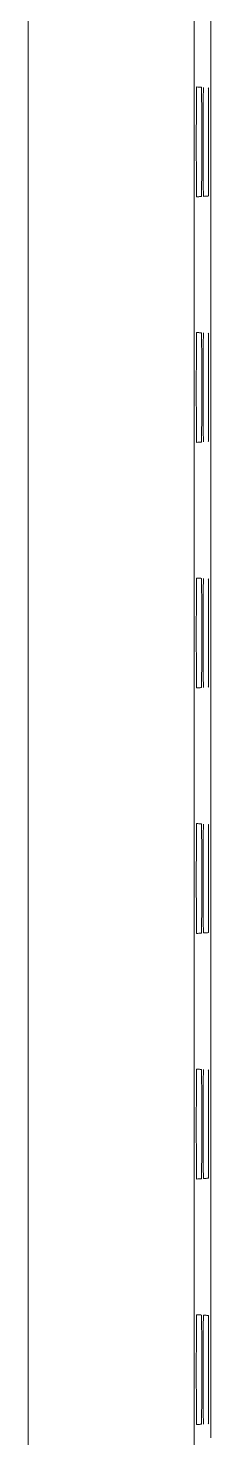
# Model space of a CAD drawing. Header units: millimetres. Extents: x -195 to 1349, y 148 to 750.
# Drawn here: x 1151.27 to 1154.62, y 457.99 to 483.82 of the extents above; entities that cross this region are included whole.
import ezdxf

# ---------------------------------------------------------------- set-up
doc = ezdxf.new("R2010")
doc.units = ezdxf.units.MM
doc.layers.add('4', color=7, linetype='CONTINUOUS', true_color=0xffffff)

msp = doc.modelspace()

# ---------------------------------------------------------------- linework, layer by layer
at = {"layer": '4', "color": 7, "linetype": 'Continuous', "lineweight": 18}
for p, q in [((1151.266, 493.431), (1151.266, 317.039)), ((1154.316, 492.781), (1154.316, 317.689))]:
    msp.add_line(p, q, dxfattribs=at)
for points, knots in [([(1154.623, 490.882), (1154.623, 480.061), (1154.623, 469.239), (1154.623, 458.274), (1154.623, 458.13), (1154.623, 457.985)], [0, 0, 0, 0, 0.986847, 0.986847, 1, 1, 1, 1]), ([(1154.361, 480.728), (1154.361, 480.728), (1154.361, 480.735), (1154.36, 480.754), (1154.36, 480.762), (1154.36, 480.776), (1154.36, 480.781), (1154.36, 480.793), (1154.359, 480.799), (1154.359, 480.817), (1154.359, 480.846), (1154.359, 480.879), (1154.358, 480.907), (1154.358, 480.916), (1154.358, 480.936), (1154.358, 480.946), (1154.358, 480.978), (1154.358, 481), (1154.357, 481.069), (1154.357, 481.12), (1154.357, 481.189), (1154.357, 481.203), (1154.357, 481.231), (1154.357, 481.246), (1154.357, 481.289), (1154.357, 481.319), (1154.356, 481.38), (1154.356, 481.411), (1154.356, 481.458), (1154.356, 481.474), (1154.356, 481.506), (1154.356, 481.522), (1154.356, 481.571), (1154.356, 481.636), (1154.356, 481.702), (1154.356, 481.767), (1154.356, 481.8), (1154.356, 481.85), (1154.356, 481.866), (1154.356, 481.899), (1154.356, 481.98), (1154.356, 482.059), (1154.357, 482.135), (1154.357, 482.15), (1154.357, 482.18), (1154.357, 482.195), (1154.357, 482.239), (1154.357, 482.267), (1154.357, 482.349), (1154.357, 482.4), (1154.358, 482.459), (1154.358, 482.47), (1154.358, 482.492), (1154.358, 482.503), (1154.358, 482.534), (1154.358, 482.554), (1154.359, 482.591), (1154.359, 482.607), (1154.359, 482.639), (1154.359, 482.653), (1154.36, 482.678), (1154.36, 482.7), (1154.36, 482.716), (1154.361, 482.729), (1154.361, 482.734), (1154.361, 482.741), (1154.361, 482.742), (1154.361, 482.742)], [0, 0, 0, 0, 0.0625, 0.0625, 0.09375, 0.09375, 0.109375, 0.109375, 0.125, 0.125, 0.15625, 0.1875, 0.1875, 0.203125, 0.203125, 0.21875, 0.21875, 0.25, 0.25, 0.3125, 0.3125, 0.328125, 0.328125, 0.34375, 0.34375, 0.375, 0.375, 0.40625, 0.40625, 0.421875, 0.421875, 0.4375, 0.4375, 0.46875, 0.5, 0.5, 0.53125, 0.53125, 0.546875, 0.546875, 0.5625, 0.625, 0.625, 0.640625, 0.640625, 0.65625, 0.65625, 0.6875, 0.6875, 0.75, 0.75, 0.765625, 0.765625, 0.78125, 0.78125, 0.8125, 0.8125, 0.84375, 0.84375, 0.875, 0.875, 0.90625, 0.9375, 0.9375, 0.96875, 0.96875, 1, 1, 1, 1]), ([(1154.361, 482.742), (1154.375, 482.741), (1154.388, 482.741), (1154.41, 482.739), (1154.42, 482.738), (1154.436, 482.737), (1154.443, 482.737), (1154.451, 482.736)], [0, 0, 0, 0, 0.448295, 0.448295, 0.75351, 0.75351, 1, 1, 1, 1]), ([(1154.451, 482.736), (1154.451, 482.736), (1154.451, 482.73), (1154.452, 482.711), (1154.452, 482.703), (1154.452, 482.684), (1154.452, 482.672), (1154.453, 482.647), (1154.453, 482.619), (1154.453, 482.586), (1154.454, 482.559), (1154.454, 482.549), (1154.454, 482.53), (1154.454, 482.519), (1154.454, 482.488), (1154.454, 482.466), (1154.455, 482.397), (1154.455, 482.347), (1154.455, 482.278), (1154.455, 482.264), (1154.455, 482.236), (1154.455, 482.222), (1154.455, 482.178), (1154.455, 482.149), (1154.455, 482.089), (1154.456, 482.058), (1154.456, 482.011), (1154.456, 481.995), (1154.456, 481.963), (1154.456, 481.947), (1154.456, 481.899), (1154.456, 481.834), (1154.456, 481.769), (1154.456, 481.704), (1154.456, 481.671), (1154.456, 481.622), (1154.456, 481.605), (1154.456, 481.573), (1154.456, 481.492), (1154.456, 481.414), (1154.455, 481.338), (1154.455, 481.323), (1154.455, 481.293), (1154.455, 481.279), (1154.455, 481.235), (1154.455, 481.207), (1154.455, 481.126), (1154.455, 481.075), (1154.454, 481.017), (1154.454, 481.005), (1154.454, 480.983), (1154.454, 480.973), (1154.454, 480.941), (1154.454, 480.922), (1154.453, 480.886), (1154.453, 480.869), (1154.453, 480.838), (1154.453, 480.824), (1154.452, 480.798), (1154.452, 480.776), (1154.452, 480.76), (1154.451, 480.748), (1154.451, 480.743), (1154.451, 480.736), (1154.451, 480.734), (1154.451, 480.734)], [0, 0, 0, 0, 0.0625, 0.0625, 0.09375, 0.09375, 0.125, 0.125, 0.15625, 0.1875, 0.1875, 0.203125, 0.203125, 0.21875, 0.21875, 0.25, 0.25, 0.3125, 0.3125, 0.328125, 0.328125, 0.34375, 0.34375, 0.375, 0.375, 0.40625, 0.40625, 0.421875, 0.421875, 0.4375, 0.4375, 0.46875, 0.5, 0.5, 0.53125, 0.53125, 0.546875, 0.546875, 0.5625, 0.625, 0.625, 0.640625, 0.640625, 0.65625, 0.65625, 0.6875, 0.6875, 0.75, 0.75, 0.765625, 0.765625, 0.78125, 0.78125, 0.8125, 0.8125, 0.84375, 0.84375, 0.875, 0.875, 0.90625, 0.9375, 0.9375, 0.96875, 0.96875, 1, 1, 1, 1]), ([(1154.487, 480.737), (1154.487, 480.737), (1154.486, 480.743), (1154.486, 480.762), (1154.486, 480.77), (1154.486, 480.785), (1154.485, 480.79), (1154.485, 480.801), (1154.485, 480.807), (1154.485, 480.825), (1154.485, 480.853), (1154.484, 480.887), (1154.484, 480.914), (1154.484, 480.923), (1154.484, 480.943), (1154.484, 480.953), (1154.484, 480.984), (1154.484, 481.006), (1154.483, 481.075), (1154.483, 481.125), (1154.483, 481.194), (1154.483, 481.208), (1154.483, 481.236), (1154.483, 481.25), (1154.482, 481.293), (1154.482, 481.323), (1154.482, 481.383), (1154.482, 481.413), (1154.482, 481.46), (1154.482, 481.476), (1154.482, 481.508), (1154.482, 481.524), (1154.482, 481.572), (1154.482, 481.637), (1154.482, 481.702), (1154.482, 481.767), (1154.482, 481.8), (1154.482, 481.849), (1154.482, 481.865), (1154.482, 481.898), (1154.482, 481.978), (1154.482, 482.056), (1154.482, 482.132), (1154.482, 482.147), (1154.482, 482.176), (1154.482, 482.191), (1154.483, 482.234), (1154.483, 482.262), (1154.483, 482.344), (1154.483, 482.394), (1154.483, 482.452), (1154.484, 482.464), (1154.484, 482.486), (1154.484, 482.496), (1154.484, 482.527), (1154.484, 482.547), (1154.484, 482.583), (1154.484, 482.6), (1154.485, 482.631), (1154.485, 482.645), (1154.485, 482.67), (1154.486, 482.692), (1154.486, 482.708), (1154.486, 482.721), (1154.486, 482.726), (1154.487, 482.732), (1154.487, 482.734), (1154.487, 482.734)], [0, 0, 0, 0, 0.0625, 0.0625, 0.09375, 0.09375, 0.109375, 0.109375, 0.125, 0.125, 0.15625, 0.1875, 0.1875, 0.203125, 0.203125, 0.21875, 0.21875, 0.25, 0.25, 0.3125, 0.3125, 0.328125, 0.328125, 0.34375, 0.34375, 0.375, 0.375, 0.40625, 0.40625, 0.421875, 0.421875, 0.4375, 0.4375, 0.46875, 0.5, 0.5, 0.53125, 0.53125, 0.546875, 0.546875, 0.5625, 0.625, 0.625, 0.640625, 0.640625, 0.65625, 0.65625, 0.6875, 0.6875, 0.75, 0.75, 0.765625, 0.765625, 0.78125, 0.78125, 0.8125, 0.8125, 0.84375, 0.84375, 0.875, 0.875, 0.90625, 0.9375, 0.9375, 0.96875, 0.96875, 1, 1, 1, 1]), ([(1154.576, 482.727), (1154.577, 482.727), (1154.577, 482.721), (1154.577, 482.702), (1154.578, 482.694), (1154.578, 482.675), (1154.578, 482.664), (1154.578, 482.639), (1154.579, 482.612), (1154.579, 482.578), (1154.579, 482.551), (1154.579, 482.542), (1154.579, 482.523), (1154.58, 482.513), (1154.58, 482.481), (1154.58, 482.46), (1154.58, 482.391), (1154.58, 482.341), (1154.581, 482.273), (1154.581, 482.26), (1154.581, 482.232), (1154.581, 482.217), (1154.581, 482.174), (1154.581, 482.145), (1154.581, 482.086), (1154.581, 482.055), (1154.581, 482.009), (1154.581, 481.993), (1154.581, 481.961), (1154.581, 481.945), (1154.581, 481.897), (1154.581, 481.833), (1154.581, 481.769), (1154.581, 481.704), (1154.581, 481.671), (1154.581, 481.623), (1154.581, 481.606), (1154.581, 481.574), (1154.581, 481.494), (1154.581, 481.417), (1154.581, 481.342), (1154.581, 481.327), (1154.581, 481.297), (1154.581, 481.283), (1154.581, 481.239), (1154.581, 481.212), (1154.58, 481.131), (1154.58, 481.081), (1154.58, 481.023), (1154.58, 481.012), (1154.58, 480.99), (1154.58, 480.979), (1154.579, 480.948), (1154.579, 480.929), (1154.579, 480.893), (1154.579, 480.876), (1154.579, 480.846), (1154.578, 480.832), (1154.578, 480.807), (1154.578, 480.785), (1154.577, 480.769), (1154.577, 480.756), (1154.577, 480.751), (1154.577, 480.745), (1154.576, 480.743), (1154.576, 480.743)], [0, 0, 0, 0, 0.0625, 0.0625, 0.09375, 0.09375, 0.125, 0.125, 0.15625, 0.1875, 0.1875, 0.203125, 0.203125, 0.21875, 0.21875, 0.25, 0.25, 0.3125, 0.3125, 0.328125, 0.328125, 0.34375, 0.34375, 0.375, 0.375, 0.40625, 0.40625, 0.421875, 0.421875, 0.4375, 0.4375, 0.46875, 0.5, 0.5, 0.53125, 0.53125, 0.546875, 0.546875, 0.5625, 0.625, 0.625, 0.640625, 0.640625, 0.65625, 0.65625, 0.6875, 0.6875, 0.75, 0.75, 0.765625, 0.765625, 0.78125, 0.78125, 0.8125, 0.8125, 0.84375, 0.84375, 0.875, 0.875, 0.90625, 0.9375, 0.9375, 0.96875, 0.96875, 1, 1, 1, 1]), ([(1154.361, 480.728), (1154.375, 480.729), (1154.388, 480.73), (1154.41, 480.732), (1154.42, 480.732), (1154.436, 480.733), (1154.443, 480.734), (1154.451, 480.734)], [0, 0, 0, 0, 0.448296, 0.448296, 0.75351, 0.75351, 1, 1, 1, 1]), ([(1154.487, 480.737), (1154.499, 480.738), (1154.511, 480.739), (1154.532, 480.74), (1154.541, 480.741), (1154.559, 480.742), (1154.567, 480.743), (1154.576, 480.743)], [0, 0, 0, 0, 0.406541, 0.406541, 0.703271, 0.703271, 1, 1, 1, 1]), ([(1154.361, 476.228), (1154.361, 476.228), (1154.361, 476.235), (1154.36, 476.254), (1154.36, 476.262), (1154.36, 476.276), (1154.36, 476.281), (1154.36, 476.293), (1154.359, 476.299), (1154.359, 476.317), (1154.359, 476.346), (1154.359, 476.379), (1154.358, 476.407), (1154.358, 476.416), (1154.358, 476.436), (1154.358, 476.446), (1154.358, 476.478), (1154.358, 476.5), (1154.357, 476.569), (1154.357, 476.62), (1154.357, 476.689), (1154.357, 476.703), (1154.357, 476.731), (1154.357, 476.746), (1154.357, 476.789), (1154.357, 476.819), (1154.356, 476.88), (1154.356, 476.911), (1154.356, 476.958), (1154.356, 476.974), (1154.356, 477.006), (1154.356, 477.022), (1154.356, 477.071), (1154.356, 477.136), (1154.356, 477.202), (1154.356, 477.267), (1154.356, 477.3), (1154.356, 477.35), (1154.356, 477.366), (1154.356, 477.399), (1154.356, 477.48), (1154.356, 477.559), (1154.357, 477.635), (1154.357, 477.65), (1154.357, 477.68), (1154.357, 477.695), (1154.357, 477.739), (1154.357, 477.767), (1154.357, 477.849), (1154.357, 477.9), (1154.358, 477.959), (1154.358, 477.97), (1154.358, 477.992), (1154.358, 478.003), (1154.358, 478.034), (1154.358, 478.054), (1154.359, 478.091), (1154.359, 478.107), (1154.359, 478.139), (1154.359, 478.153), (1154.36, 478.178), (1154.36, 478.2), (1154.36, 478.216), (1154.361, 478.229), (1154.361, 478.234), (1154.361, 478.241), (1154.361, 478.242), (1154.361, 478.242)], [0, 0, 0, 0, 0.0625, 0.0625, 0.09375, 0.09375, 0.109375, 0.109375, 0.125, 0.125, 0.15625, 0.1875, 0.1875, 0.203125, 0.203125, 0.21875, 0.21875, 0.25, 0.25, 0.3125, 0.3125, 0.328125, 0.328125, 0.34375, 0.34375, 0.375, 0.375, 0.40625, 0.40625, 0.421875, 0.421875, 0.4375, 0.4375, 0.46875, 0.5, 0.5, 0.53125, 0.53125, 0.546875, 0.546875, 0.5625, 0.625, 0.625, 0.640625, 0.640625, 0.65625, 0.65625, 0.6875, 0.6875, 0.75, 0.75, 0.765625, 0.765625, 0.78125, 0.78125, 0.8125, 0.8125, 0.84375, 0.84375, 0.875, 0.875, 0.90625, 0.9375, 0.9375, 0.96875, 0.96875, 1, 1, 1, 1]), ([(1154.361, 478.242), (1154.375, 478.241), (1154.388, 478.241), (1154.41, 478.239), (1154.42, 478.238), (1154.436, 478.237), (1154.443, 478.237), (1154.451, 478.236)], [0, 0, 0, 0, 0.448295, 0.448295, 0.75351, 0.75351, 1, 1, 1, 1]), ([(1154.451, 478.236), (1154.451, 478.236), (1154.451, 478.23), (1154.452, 478.211), (1154.452, 478.203), (1154.452, 478.184), (1154.452, 478.172), (1154.453, 478.147), (1154.453, 478.119), (1154.453, 478.086), (1154.454, 478.059), (1154.454, 478.049), (1154.454, 478.03), (1154.454, 478.019), (1154.454, 477.988), (1154.454, 477.966), (1154.455, 477.897), (1154.455, 477.847), (1154.455, 477.778), (1154.455, 477.764), (1154.455, 477.736), (1154.455, 477.722), (1154.455, 477.678), (1154.455, 477.649), (1154.455, 477.589), (1154.456, 477.558), (1154.456, 477.511), (1154.456, 477.495), (1154.456, 477.463), (1154.456, 477.447), (1154.456, 477.399), (1154.456, 477.334), (1154.456, 477.269), (1154.456, 477.204), (1154.456, 477.171), (1154.456, 477.122), (1154.456, 477.105), (1154.456, 477.073), (1154.456, 476.992), (1154.456, 476.914), (1154.455, 476.838), (1154.455, 476.823), (1154.455, 476.793), (1154.455, 476.779), (1154.455, 476.735), (1154.455, 476.707), (1154.455, 476.626), (1154.455, 476.575), (1154.454, 476.517), (1154.454, 476.505), (1154.454, 476.483), (1154.454, 476.473), (1154.454, 476.441), (1154.454, 476.422), (1154.453, 476.386), (1154.453, 476.369), (1154.453, 476.338), (1154.453, 476.324), (1154.452, 476.298), (1154.452, 476.276), (1154.452, 476.26), (1154.451, 476.248), (1154.451, 476.243), (1154.451, 476.236), (1154.451, 476.234), (1154.451, 476.234)], [0, 0, 0, 0, 0.0625, 0.0625, 0.09375, 0.09375, 0.125, 0.125, 0.15625, 0.1875, 0.1875, 0.203125, 0.203125, 0.21875, 0.21875, 0.25, 0.25, 0.3125, 0.3125, 0.328125, 0.328125, 0.34375, 0.34375, 0.375, 0.375, 0.40625, 0.40625, 0.421875, 0.421875, 0.4375, 0.4375, 0.46875, 0.5, 0.5, 0.53125, 0.53125, 0.546875, 0.546875, 0.5625, 0.625, 0.625, 0.640625, 0.640625, 0.65625, 0.65625, 0.6875, 0.6875, 0.75, 0.75, 0.765625, 0.765625, 0.78125, 0.78125, 0.8125, 0.8125, 0.84375, 0.84375, 0.875, 0.875, 0.90625, 0.9375, 0.9375, 0.96875, 0.96875, 1, 1, 1, 1]), ([(1154.487, 476.237), (1154.487, 476.237), (1154.486, 476.243), (1154.486, 476.262), (1154.486, 476.27), (1154.486, 476.285), (1154.485, 476.29), (1154.485, 476.301), (1154.485, 476.307), (1154.485, 476.325), (1154.485, 476.353), (1154.484, 476.387), (1154.484, 476.414), (1154.484, 476.423), (1154.484, 476.443), (1154.484, 476.453), (1154.484, 476.484), (1154.484, 476.506), (1154.483, 476.575), (1154.483, 476.625), (1154.483, 476.694), (1154.483, 476.708), (1154.483, 476.736), (1154.483, 476.75), (1154.482, 476.793), (1154.482, 476.823), (1154.482, 476.883), (1154.482, 476.913), (1154.482, 476.96), (1154.482, 476.976), (1154.482, 477.008), (1154.482, 477.024), (1154.482, 477.072), (1154.482, 477.137), (1154.482, 477.202), (1154.482, 477.267), (1154.482, 477.3), (1154.482, 477.349), (1154.482, 477.365), (1154.482, 477.398), (1154.482, 477.478), (1154.482, 477.556), (1154.482, 477.632), (1154.482, 477.647), (1154.482, 477.676), (1154.482, 477.691), (1154.483, 477.734), (1154.483, 477.762), (1154.483, 477.844), (1154.483, 477.894), (1154.483, 477.952), (1154.484, 477.964), (1154.484, 477.986), (1154.484, 477.996), (1154.484, 478.027), (1154.484, 478.047), (1154.484, 478.083), (1154.484, 478.1), (1154.485, 478.131), (1154.485, 478.145), (1154.485, 478.17), (1154.486, 478.192), (1154.486, 478.208), (1154.486, 478.221), (1154.486, 478.226), (1154.487, 478.232), (1154.487, 478.234), (1154.487, 478.234)], [0, 0, 0, 0, 0.0625, 0.0625, 0.09375, 0.09375, 0.109375, 0.109375, 0.125, 0.125, 0.15625, 0.1875, 0.1875, 0.203125, 0.203125, 0.21875, 0.21875, 0.25, 0.25, 0.3125, 0.3125, 0.328125, 0.328125, 0.34375, 0.34375, 0.375, 0.375, 0.40625, 0.40625, 0.421875, 0.421875, 0.4375, 0.4375, 0.46875, 0.5, 0.5, 0.53125, 0.53125, 0.546875, 0.546875, 0.5625, 0.625, 0.625, 0.640625, 0.640625, 0.65625, 0.65625, 0.6875, 0.6875, 0.75, 0.75, 0.765625, 0.765625, 0.78125, 0.78125, 0.8125, 0.8125, 0.84375, 0.84375, 0.875, 0.875, 0.90625, 0.9375, 0.9375, 0.96875, 0.96875, 1, 1, 1, 1]), ([(1154.576, 478.227), (1154.577, 478.227), (1154.577, 478.221), (1154.577, 478.202), (1154.578, 478.194), (1154.578, 478.175), (1154.578, 478.164), (1154.578, 478.139), (1154.579, 478.112), (1154.579, 478.078), (1154.579, 478.051), (1154.579, 478.042), (1154.579, 478.023), (1154.58, 478.013), (1154.58, 477.981), (1154.58, 477.96), (1154.58, 477.891), (1154.58, 477.841), (1154.581, 477.773), (1154.581, 477.76), (1154.581, 477.732), (1154.581, 477.717), (1154.581, 477.674), (1154.581, 477.645), (1154.581, 477.586), (1154.581, 477.555), (1154.581, 477.509), (1154.581, 477.493), (1154.581, 477.461), (1154.581, 477.445), (1154.581, 477.397), (1154.581, 477.333), (1154.581, 477.269), (1154.581, 477.204), (1154.581, 477.171), (1154.581, 477.123), (1154.581, 477.106), (1154.581, 477.074), (1154.581, 476.994), (1154.581, 476.917), (1154.581, 476.842), (1154.581, 476.827), (1154.581, 476.797), (1154.581, 476.783), (1154.581, 476.739), (1154.581, 476.712), (1154.58, 476.631), (1154.58, 476.581), (1154.58, 476.523), (1154.58, 476.512), (1154.58, 476.49), (1154.58, 476.479), (1154.579, 476.448), (1154.579, 476.429), (1154.579, 476.393), (1154.579, 476.376), (1154.579, 476.346), (1154.578, 476.332), (1154.578, 476.307), (1154.578, 476.285), (1154.577, 476.269), (1154.577, 476.256), (1154.577, 476.251), (1154.577, 476.245), (1154.576, 476.243), (1154.576, 476.243)], [0, 0, 0, 0, 0.0625, 0.0625, 0.09375, 0.09375, 0.125, 0.125, 0.15625, 0.1875, 0.1875, 0.203125, 0.203125, 0.21875, 0.21875, 0.25, 0.25, 0.3125, 0.3125, 0.328125, 0.328125, 0.34375, 0.34375, 0.375, 0.375, 0.40625, 0.40625, 0.421875, 0.421875, 0.4375, 0.4375, 0.46875, 0.5, 0.5, 0.53125, 0.53125, 0.546875, 0.546875, 0.5625, 0.625, 0.625, 0.640625, 0.640625, 0.65625, 0.65625, 0.6875, 0.6875, 0.75, 0.75, 0.765625, 0.765625, 0.78125, 0.78125, 0.8125, 0.8125, 0.84375, 0.84375, 0.875, 0.875, 0.90625, 0.9375, 0.9375, 0.96875, 0.96875, 1, 1, 1, 1]), ([(1154.361, 476.228), (1154.375, 476.229), (1154.388, 476.23), (1154.41, 476.232), (1154.42, 476.232), (1154.436, 476.233), (1154.443, 476.234), (1154.451, 476.234)], [0, 0, 0, 0, 0.448296, 0.448296, 0.75351, 0.75351, 1, 1, 1, 1]), ([(1154.361, 471.728), (1154.361, 471.728), (1154.361, 471.735), (1154.36, 471.754), (1154.36, 471.762), (1154.36, 471.776), (1154.36, 471.781), (1154.36, 471.793), (1154.359, 471.799), (1154.359, 471.817), (1154.359, 471.846), (1154.359, 471.879), (1154.358, 471.907), (1154.358, 471.916), (1154.358, 471.936), (1154.358, 471.946), (1154.358, 471.978), (1154.358, 472), (1154.357, 472.069), (1154.357, 472.12), (1154.357, 472.189), (1154.357, 472.203), (1154.357, 472.231), (1154.357, 472.246), (1154.357, 472.289), (1154.357, 472.319), (1154.356, 472.38), (1154.356, 472.411), (1154.356, 472.458), (1154.356, 472.474), (1154.356, 472.506), (1154.356, 472.522), (1154.356, 472.571), (1154.356, 472.636), (1154.356, 472.702), (1154.356, 472.767), (1154.356, 472.8), (1154.356, 472.85), (1154.356, 472.866), (1154.356, 472.899), (1154.356, 472.98), (1154.356, 473.059), (1154.357, 473.135), (1154.357, 473.15), (1154.357, 473.18), (1154.357, 473.195), (1154.357, 473.239), (1154.357, 473.267), (1154.357, 473.349), (1154.357, 473.4), (1154.358, 473.459), (1154.358, 473.47), (1154.358, 473.492), (1154.358, 473.503), (1154.358, 473.534), (1154.358, 473.554), (1154.359, 473.591), (1154.359, 473.607), (1154.359, 473.639), (1154.359, 473.653), (1154.36, 473.678), (1154.36, 473.7), (1154.36, 473.716), (1154.361, 473.729), (1154.361, 473.734), (1154.361, 473.741), (1154.361, 473.742), (1154.361, 473.742)], [0, 0, 0, 0, 0.0625, 0.0625, 0.09375, 0.09375, 0.109375, 0.109375, 0.125, 0.125, 0.15625, 0.1875, 0.1875, 0.203125, 0.203125, 0.21875, 0.21875, 0.25, 0.25, 0.3125, 0.3125, 0.328125, 0.328125, 0.34375, 0.34375, 0.375, 0.375, 0.40625, 0.40625, 0.421875, 0.421875, 0.4375, 0.4375, 0.46875, 0.5, 0.5, 0.53125, 0.53125, 0.546875, 0.546875, 0.5625, 0.625, 0.625, 0.640625, 0.640625, 0.65625, 0.65625, 0.6875, 0.6875, 0.75, 0.75, 0.765625, 0.765625, 0.78125, 0.78125, 0.8125, 0.8125, 0.84375, 0.84375, 0.875, 0.875, 0.90625, 0.9375, 0.9375, 0.96875, 0.96875, 1, 1, 1, 1]), ([(1154.361, 473.742), (1154.375, 473.741), (1154.388, 473.741), (1154.41, 473.739), (1154.42, 473.738), (1154.436, 473.737), (1154.443, 473.737), (1154.451, 473.736)], [0, 0, 0, 0, 0.448295, 0.448295, 0.75351, 0.75351, 1, 1, 1, 1]), ([(1154.451, 473.736), (1154.451, 473.736), (1154.451, 473.73), (1154.452, 473.711), (1154.452, 473.703), (1154.452, 473.684), (1154.452, 473.672), (1154.453, 473.647), (1154.453, 473.619), (1154.453, 473.586), (1154.454, 473.559), (1154.454, 473.549), (1154.454, 473.53), (1154.454, 473.519), (1154.454, 473.488), (1154.454, 473.466), (1154.455, 473.397), (1154.455, 473.347), (1154.455, 473.278), (1154.455, 473.264), (1154.455, 473.236), (1154.455, 473.222), (1154.455, 473.178), (1154.455, 473.149), (1154.455, 473.089), (1154.456, 473.058), (1154.456, 473.011), (1154.456, 472.995), (1154.456, 472.963), (1154.456, 472.947), (1154.456, 472.899), (1154.456, 472.834), (1154.456, 472.769), (1154.456, 472.704), (1154.456, 472.671), (1154.456, 472.622), (1154.456, 472.605), (1154.456, 472.573), (1154.456, 472.492), (1154.456, 472.414), (1154.455, 472.338), (1154.455, 472.323), (1154.455, 472.293), (1154.455, 472.279), (1154.455, 472.235), (1154.455, 472.207), (1154.455, 472.126), (1154.455, 472.075), (1154.454, 472.017), (1154.454, 472.005), (1154.454, 471.983), (1154.454, 471.973), (1154.454, 471.941), (1154.454, 471.922), (1154.453, 471.886), (1154.453, 471.869), (1154.453, 471.838), (1154.453, 471.824), (1154.452, 471.798), (1154.452, 471.776), (1154.452, 471.76), (1154.451, 471.748), (1154.451, 471.743), (1154.451, 471.736), (1154.451, 471.734), (1154.451, 471.734)], [0, 0, 0, 0, 0.0625, 0.0625, 0.09375, 0.09375, 0.125, 0.125, 0.15625, 0.1875, 0.1875, 0.203125, 0.203125, 0.21875, 0.21875, 0.25, 0.25, 0.3125, 0.3125, 0.328125, 0.328125, 0.34375, 0.34375, 0.375, 0.375, 0.40625, 0.40625, 0.421875, 0.421875, 0.4375, 0.4375, 0.46875, 0.5, 0.5, 0.53125, 0.53125, 0.546875, 0.546875, 0.5625, 0.625, 0.625, 0.640625, 0.640625, 0.65625, 0.65625, 0.6875, 0.6875, 0.75, 0.75, 0.765625, 0.765625, 0.78125, 0.78125, 0.8125, 0.8125, 0.84375, 0.84375, 0.875, 0.875, 0.90625, 0.9375, 0.9375, 0.96875, 0.96875, 1, 1, 1, 1]), ([(1154.487, 471.737), (1154.487, 471.737), (1154.486, 471.743), (1154.486, 471.762), (1154.486, 471.77), (1154.486, 471.785), (1154.485, 471.79), (1154.485, 471.801), (1154.485, 471.807), (1154.485, 471.825), (1154.485, 471.853), (1154.484, 471.887), (1154.484, 471.914), (1154.484, 471.923), (1154.484, 471.943), (1154.484, 471.953), (1154.484, 471.984), (1154.484, 472.006), (1154.483, 472.075), (1154.483, 472.125), (1154.483, 472.194), (1154.483, 472.208), (1154.483, 472.236), (1154.483, 472.25), (1154.482, 472.293), (1154.482, 472.323), (1154.482, 472.383), (1154.482, 472.413), (1154.482, 472.46), (1154.482, 472.476), (1154.482, 472.508), (1154.482, 472.524), (1154.482, 472.572), (1154.482, 472.637), (1154.482, 472.702), (1154.482, 472.767), (1154.482, 472.8), (1154.482, 472.849), (1154.482, 472.865), (1154.482, 472.898), (1154.482, 472.978), (1154.482, 473.056), (1154.482, 473.132), (1154.482, 473.147), (1154.482, 473.176), (1154.482, 473.191), (1154.483, 473.234), (1154.483, 473.262), (1154.483, 473.344), (1154.483, 473.394), (1154.483, 473.452), (1154.484, 473.464), (1154.484, 473.486), (1154.484, 473.496), (1154.484, 473.527), (1154.484, 473.547), (1154.484, 473.583), (1154.484, 473.6), (1154.485, 473.631), (1154.485, 473.645), (1154.485, 473.67), (1154.486, 473.692), (1154.486, 473.708), (1154.486, 473.721), (1154.486, 473.726), (1154.487, 473.732), (1154.487, 473.734), (1154.487, 473.734)], [0, 0, 0, 0, 0.0625, 0.0625, 0.09375, 0.09375, 0.109375, 0.109375, 0.125, 0.125, 0.15625, 0.1875, 0.1875, 0.203125, 0.203125, 0.21875, 0.21875, 0.25, 0.25, 0.3125, 0.3125, 0.328125, 0.328125, 0.34375, 0.34375, 0.375, 0.375, 0.40625, 0.40625, 0.421875, 0.421875, 0.4375, 0.4375, 0.46875, 0.5, 0.5, 0.53125, 0.53125, 0.546875, 0.546875, 0.5625, 0.625, 0.625, 0.640625, 0.640625, 0.65625, 0.65625, 0.6875, 0.6875, 0.75, 0.75, 0.765625, 0.765625, 0.78125, 0.78125, 0.8125, 0.8125, 0.84375, 0.84375, 0.875, 0.875, 0.90625, 0.9375, 0.9375, 0.96875, 0.96875, 1, 1, 1, 1]), ([(1154.576, 473.727), (1154.577, 473.727), (1154.577, 473.721), (1154.577, 473.702), (1154.578, 473.694), (1154.578, 473.675), (1154.578, 473.664), (1154.578, 473.639), (1154.579, 473.612), (1154.579, 473.578), (1154.579, 473.551), (1154.579, 473.542), (1154.579, 473.523), (1154.58, 473.513), (1154.58, 473.481), (1154.58, 473.46), (1154.58, 473.391), (1154.58, 473.341), (1154.581, 473.273), (1154.581, 473.26), (1154.581, 473.232), (1154.581, 473.217), (1154.581, 473.174), (1154.581, 473.145), (1154.581, 473.086), (1154.581, 473.055), (1154.581, 473.009), (1154.581, 472.993), (1154.581, 472.961), (1154.581, 472.945), (1154.581, 472.897), (1154.581, 472.833), (1154.581, 472.769), (1154.581, 472.704), (1154.581, 472.671), (1154.581, 472.623), (1154.581, 472.606), (1154.581, 472.574), (1154.581, 472.494), (1154.581, 472.417), (1154.581, 472.342), (1154.581, 472.327), (1154.581, 472.297), (1154.581, 472.283), (1154.581, 472.239), (1154.581, 472.212), (1154.58, 472.131), (1154.58, 472.081), (1154.58, 472.023), (1154.58, 472.012), (1154.58, 471.99), (1154.58, 471.979), (1154.579, 471.948), (1154.579, 471.929), (1154.579, 471.893), (1154.579, 471.876), (1154.579, 471.846), (1154.578, 471.832), (1154.578, 471.807), (1154.578, 471.785), (1154.577, 471.769), (1154.577, 471.756), (1154.577, 471.751), (1154.577, 471.745), (1154.576, 471.743), (1154.576, 471.743)], [0, 0, 0, 0, 0.0625, 0.0625, 0.09375, 0.09375, 0.125, 0.125, 0.15625, 0.1875, 0.1875, 0.203125, 0.203125, 0.21875, 0.21875, 0.25, 0.25, 0.3125, 0.3125, 0.328125, 0.328125, 0.34375, 0.34375, 0.375, 0.375, 0.40625, 0.40625, 0.421875, 0.421875, 0.4375, 0.4375, 0.46875, 0.5, 0.5, 0.53125, 0.53125, 0.546875, 0.546875, 0.5625, 0.625, 0.625, 0.640625, 0.640625, 0.65625, 0.65625, 0.6875, 0.6875, 0.75, 0.75, 0.765625, 0.765625, 0.78125, 0.78125, 0.8125, 0.8125, 0.84375, 0.84375, 0.875, 0.875, 0.90625, 0.9375, 0.9375, 0.96875, 0.96875, 1, 1, 1, 1]), ([(1154.361, 471.728), (1154.375, 471.729), (1154.388, 471.73), (1154.41, 471.732), (1154.42, 471.732), (1154.436, 471.733), (1154.443, 471.734), (1154.451, 471.734)], [0, 0, 0, 0, 0.448296, 0.448296, 0.75351, 0.75351, 1, 1, 1, 1]), ([(1154.361, 467.228), (1154.361, 467.228), (1154.361, 467.235), (1154.36, 467.254), (1154.36, 467.262), (1154.36, 467.276), (1154.36, 467.281), (1154.36, 467.293), (1154.359, 467.299), (1154.359, 467.317), (1154.359, 467.346), (1154.359, 467.379), (1154.358, 467.407), (1154.358, 467.416), (1154.358, 467.436), (1154.358, 467.446), (1154.358, 467.478), (1154.358, 467.5), (1154.357, 467.569), (1154.357, 467.62), (1154.357, 467.689), (1154.357, 467.703), (1154.357, 467.731), (1154.357, 467.746), (1154.357, 467.789), (1154.357, 467.819), (1154.356, 467.88), (1154.356, 467.911), (1154.356, 467.958), (1154.356, 467.974), (1154.356, 468.006), (1154.356, 468.022), (1154.356, 468.071), (1154.356, 468.136), (1154.356, 468.202), (1154.356, 468.267), (1154.356, 468.3), (1154.356, 468.35), (1154.356, 468.366), (1154.356, 468.399), (1154.356, 468.48), (1154.356, 468.559), (1154.357, 468.635), (1154.357, 468.65), (1154.357, 468.68), (1154.357, 468.695), (1154.357, 468.739), (1154.357, 468.767), (1154.357, 468.849), (1154.357, 468.9), (1154.358, 468.959), (1154.358, 468.97), (1154.358, 468.992), (1154.358, 469.003), (1154.358, 469.034), (1154.358, 469.054), (1154.359, 469.091), (1154.359, 469.107), (1154.359, 469.139), (1154.359, 469.153), (1154.36, 469.178), (1154.36, 469.2), (1154.36, 469.216), (1154.361, 469.229), (1154.361, 469.234), (1154.361, 469.241), (1154.361, 469.242), (1154.361, 469.242)], [0, 0, 0, 0, 0.0625, 0.0625, 0.09375, 0.09375, 0.109375, 0.109375, 0.125, 0.125, 0.15625, 0.1875, 0.1875, 0.203125, 0.203125, 0.21875, 0.21875, 0.25, 0.25, 0.3125, 0.3125, 0.328125, 0.328125, 0.34375, 0.34375, 0.375, 0.375, 0.40625, 0.40625, 0.421875, 0.421875, 0.4375, 0.4375, 0.46875, 0.5, 0.5, 0.53125, 0.53125, 0.546875, 0.546875, 0.5625, 0.625, 0.625, 0.640625, 0.640625, 0.65625, 0.65625, 0.6875, 0.6875, 0.75, 0.75, 0.765625, 0.765625, 0.78125, 0.78125, 0.8125, 0.8125, 0.84375, 0.84375, 0.875, 0.875, 0.90625, 0.9375, 0.9375, 0.96875, 0.96875, 1, 1, 1, 1]), ([(1154.361, 469.242), (1154.375, 469.241), (1154.388, 469.241), (1154.41, 469.239), (1154.42, 469.238), (1154.436, 469.237), (1154.443, 469.237), (1154.451, 469.236)], [0, 0, 0, 0, 0.448295, 0.448295, 0.75351, 0.75351, 1, 1, 1, 1]), ([(1154.451, 469.236), (1154.451, 469.236), (1154.451, 469.23), (1154.452, 469.211), (1154.452, 469.203), (1154.452, 469.184), (1154.452, 469.172), (1154.453, 469.147), (1154.453, 469.119), (1154.453, 469.086), (1154.454, 469.059), (1154.454, 469.049), (1154.454, 469.03), (1154.454, 469.019), (1154.454, 468.988), (1154.454, 468.966), (1154.455, 468.897), (1154.455, 468.847), (1154.455, 468.778), (1154.455, 468.764), (1154.455, 468.736), (1154.455, 468.722), (1154.455, 468.678), (1154.455, 468.649), (1154.455, 468.589), (1154.456, 468.558), (1154.456, 468.511), (1154.456, 468.495), (1154.456, 468.463), (1154.456, 468.447), (1154.456, 468.399), (1154.456, 468.334), (1154.456, 468.269), (1154.456, 468.204), (1154.456, 468.171), (1154.456, 468.122), (1154.456, 468.105), (1154.456, 468.073), (1154.456, 467.992), (1154.456, 467.914), (1154.455, 467.838), (1154.455, 467.823), (1154.455, 467.793), (1154.455, 467.779), (1154.455, 467.735), (1154.455, 467.707), (1154.455, 467.626), (1154.455, 467.575), (1154.454, 467.517), (1154.454, 467.505), (1154.454, 467.483), (1154.454, 467.473), (1154.454, 467.441), (1154.454, 467.422), (1154.453, 467.386), (1154.453, 467.369), (1154.453, 467.338), (1154.453, 467.324), (1154.452, 467.298), (1154.452, 467.276), (1154.452, 467.26), (1154.451, 467.248), (1154.451, 467.243), (1154.451, 467.236), (1154.451, 467.234), (1154.451, 467.234)], [0, 0, 0, 0, 0.0625, 0.0625, 0.09375, 0.09375, 0.125, 0.125, 0.15625, 0.1875, 0.1875, 0.203125, 0.203125, 0.21875, 0.21875, 0.25, 0.25, 0.3125, 0.3125, 0.328125, 0.328125, 0.34375, 0.34375, 0.375, 0.375, 0.40625, 0.40625, 0.421875, 0.421875, 0.4375, 0.4375, 0.46875, 0.5, 0.5, 0.53125, 0.53125, 0.546875, 0.546875, 0.5625, 0.625, 0.625, 0.640625, 0.640625, 0.65625, 0.65625, 0.6875, 0.6875, 0.75, 0.75, 0.765625, 0.765625, 0.78125, 0.78125, 0.8125, 0.8125, 0.84375, 0.84375, 0.875, 0.875, 0.90625, 0.9375, 0.9375, 0.96875, 0.96875, 1, 1, 1, 1]), ([(1154.487, 467.237), (1154.487, 467.237), (1154.486, 467.243), (1154.486, 467.262), (1154.486, 467.27), (1154.486, 467.285), (1154.485, 467.29), (1154.485, 467.301), (1154.485, 467.307), (1154.485, 467.325), (1154.485, 467.353), (1154.484, 467.387), (1154.484, 467.414), (1154.484, 467.423), (1154.484, 467.443), (1154.484, 467.453), (1154.484, 467.484), (1154.484, 467.506), (1154.483, 467.575), (1154.483, 467.625), (1154.483, 467.694), (1154.483, 467.708), (1154.483, 467.736), (1154.483, 467.75), (1154.482, 467.793), (1154.482, 467.823), (1154.482, 467.883), (1154.482, 467.913), (1154.482, 467.96), (1154.482, 467.976), (1154.482, 468.008), (1154.482, 468.024), (1154.482, 468.072), (1154.482, 468.137), (1154.482, 468.202), (1154.482, 468.267), (1154.482, 468.3), (1154.482, 468.349), (1154.482, 468.365), (1154.482, 468.398), (1154.482, 468.478), (1154.482, 468.556), (1154.482, 468.632), (1154.482, 468.647), (1154.482, 468.676), (1154.482, 468.691), (1154.483, 468.734), (1154.483, 468.762), (1154.483, 468.844), (1154.483, 468.894), (1154.483, 468.952), (1154.484, 468.964), (1154.484, 468.986), (1154.484, 468.996), (1154.484, 469.027), (1154.484, 469.047), (1154.484, 469.083), (1154.484, 469.1), (1154.485, 469.131), (1154.485, 469.145), (1154.485, 469.17), (1154.486, 469.192), (1154.486, 469.208), (1154.486, 469.221), (1154.486, 469.226), (1154.487, 469.232), (1154.487, 469.234), (1154.487, 469.234)], [0, 0, 0, 0, 0.0625, 0.0625, 0.09375, 0.09375, 0.109375, 0.109375, 0.125, 0.125, 0.15625, 0.1875, 0.1875, 0.203125, 0.203125, 0.21875, 0.21875, 0.25, 0.25, 0.3125, 0.3125, 0.328125, 0.328125, 0.34375, 0.34375, 0.375, 0.375, 0.40625, 0.40625, 0.421875, 0.421875, 0.4375, 0.4375, 0.46875, 0.5, 0.5, 0.53125, 0.53125, 0.546875, 0.546875, 0.5625, 0.625, 0.625, 0.640625, 0.640625, 0.65625, 0.65625, 0.6875, 0.6875, 0.75, 0.75, 0.765625, 0.765625, 0.78125, 0.78125, 0.8125, 0.8125, 0.84375, 0.84375, 0.875, 0.875, 0.90625, 0.9375, 0.9375, 0.96875, 0.96875, 1, 1, 1, 1]), ([(1154.576, 469.227), (1154.577, 469.227), (1154.577, 469.221), (1154.577, 469.202), (1154.578, 469.194), (1154.578, 469.175), (1154.578, 469.164), (1154.578, 469.139), (1154.579, 469.112), (1154.579, 469.078), (1154.579, 469.051), (1154.579, 469.042), (1154.579, 469.023), (1154.58, 469.013), (1154.58, 468.981), (1154.58, 468.96), (1154.58, 468.891), (1154.58, 468.841), (1154.581, 468.773), (1154.581, 468.76), (1154.581, 468.732), (1154.581, 468.717), (1154.581, 468.674), (1154.581, 468.645), (1154.581, 468.586), (1154.581, 468.555), (1154.581, 468.509), (1154.581, 468.493), (1154.581, 468.461), (1154.581, 468.445), (1154.581, 468.397), (1154.581, 468.333), (1154.581, 468.269), (1154.581, 468.204), (1154.581, 468.171), (1154.581, 468.123), (1154.581, 468.106), (1154.581, 468.074), (1154.581, 467.994), (1154.581, 467.917), (1154.581, 467.842), (1154.581, 467.827), (1154.581, 467.797), (1154.581, 467.783), (1154.581, 467.739), (1154.581, 467.712), (1154.58, 467.631), (1154.58, 467.581), (1154.58, 467.523), (1154.58, 467.512), (1154.58, 467.49), (1154.58, 467.479), (1154.579, 467.448), (1154.579, 467.429), (1154.579, 467.393), (1154.579, 467.376), (1154.579, 467.346), (1154.578, 467.332), (1154.578, 467.307), (1154.578, 467.285), (1154.577, 467.269), (1154.577, 467.256), (1154.577, 467.251), (1154.577, 467.245), (1154.576, 467.243), (1154.576, 467.243)], [0, 0, 0, 0, 0.0625, 0.0625, 0.09375, 0.09375, 0.125, 0.125, 0.15625, 0.1875, 0.1875, 0.203125, 0.203125, 0.21875, 0.21875, 0.25, 0.25, 0.3125, 0.3125, 0.328125, 0.328125, 0.34375, 0.34375, 0.375, 0.375, 0.40625, 0.40625, 0.421875, 0.421875, 0.4375, 0.4375, 0.46875, 0.5, 0.5, 0.53125, 0.53125, 0.546875, 0.546875, 0.5625, 0.625, 0.625, 0.640625, 0.640625, 0.65625, 0.65625, 0.6875, 0.6875, 0.75, 0.75, 0.765625, 0.765625, 0.78125, 0.78125, 0.8125, 0.8125, 0.84375, 0.84375, 0.875, 0.875, 0.90625, 0.9375, 0.9375, 0.96875, 0.96875, 1, 1, 1, 1]), ([(1154.361, 467.228), (1154.375, 467.229), (1154.388, 467.23), (1154.41, 467.232), (1154.42, 467.232), (1154.436, 467.233), (1154.443, 467.234), (1154.451, 467.234)], [0, 0, 0, 0, 0.448296, 0.448296, 0.75351, 0.75351, 1, 1, 1, 1]), ([(1154.487, 467.237), (1154.499, 467.238), (1154.511, 467.239), (1154.532, 467.24), (1154.541, 467.241), (1154.559, 467.242), (1154.567, 467.243), (1154.576, 467.243)], [0, 0, 0, 0, 0.406541, 0.406541, 0.703271, 0.703271, 1, 1, 1, 1]), ([(1154.361, 462.728), (1154.361, 462.728), (1154.361, 462.735), (1154.36, 462.754), (1154.36, 462.762), (1154.36, 462.776), (1154.36, 462.781), (1154.36, 462.793), (1154.359, 462.799), (1154.359, 462.817), (1154.359, 462.846), (1154.359, 462.879), (1154.358, 462.907), (1154.358, 462.916), (1154.358, 462.936), (1154.358, 462.946), (1154.358, 462.978), (1154.358, 463), (1154.357, 463.069), (1154.357, 463.12), (1154.357, 463.189), (1154.357, 463.203), (1154.357, 463.231), (1154.357, 463.246), (1154.357, 463.289), (1154.357, 463.319), (1154.356, 463.38), (1154.356, 463.411), (1154.356, 463.458), (1154.356, 463.474), (1154.356, 463.506), (1154.356, 463.522), (1154.356, 463.571), (1154.356, 463.636), (1154.356, 463.702), (1154.356, 463.767), (1154.356, 463.8), (1154.356, 463.85), (1154.356, 463.866), (1154.356, 463.899), (1154.356, 463.98), (1154.356, 464.059), (1154.357, 464.135), (1154.357, 464.15), (1154.357, 464.18), (1154.357, 464.195), (1154.357, 464.239), (1154.357, 464.267), (1154.357, 464.349), (1154.357, 464.4), (1154.358, 464.459), (1154.358, 464.47), (1154.358, 464.492), (1154.358, 464.503), (1154.358, 464.534), (1154.358, 464.554), (1154.359, 464.591), (1154.359, 464.607), (1154.359, 464.639), (1154.359, 464.653), (1154.36, 464.678), (1154.36, 464.7), (1154.36, 464.716), (1154.361, 464.729), (1154.361, 464.734), (1154.361, 464.741), (1154.361, 464.742), (1154.361, 464.742)], [0, 0, 0, 0, 0.0625, 0.0625, 0.09375, 0.09375, 0.109375, 0.109375, 0.125, 0.125, 0.15625, 0.1875, 0.1875, 0.203125, 0.203125, 0.21875, 0.21875, 0.25, 0.25, 0.3125, 0.3125, 0.328125, 0.328125, 0.34375, 0.34375, 0.375, 0.375, 0.40625, 0.40625, 0.421875, 0.421875, 0.4375, 0.4375, 0.46875, 0.5, 0.5, 0.53125, 0.53125, 0.546875, 0.546875, 0.5625, 0.625, 0.625, 0.640625, 0.640625, 0.65625, 0.65625, 0.6875, 0.6875, 0.75, 0.75, 0.765625, 0.765625, 0.78125, 0.78125, 0.8125, 0.8125, 0.84375, 0.84375, 0.875, 0.875, 0.90625, 0.9375, 0.9375, 0.96875, 0.96875, 1, 1, 1, 1]), ([(1154.361, 464.742), (1154.375, 464.741), (1154.388, 464.741), (1154.41, 464.739), (1154.42, 464.738), (1154.436, 464.737), (1154.443, 464.737), (1154.451, 464.736)], [0, 0, 0, 0, 0.448295, 0.448295, 0.75351, 0.75351, 1, 1, 1, 1]), ([(1154.451, 464.736), (1154.451, 464.736), (1154.451, 464.73), (1154.452, 464.711), (1154.452, 464.703), (1154.452, 464.684), (1154.452, 464.672), (1154.453, 464.647), (1154.453, 464.619), (1154.453, 464.586), (1154.454, 464.559), (1154.454, 464.549), (1154.454, 464.53), (1154.454, 464.519), (1154.454, 464.488), (1154.454, 464.466), (1154.455, 464.397), (1154.455, 464.347), (1154.455, 464.278), (1154.455, 464.264), (1154.455, 464.236), (1154.455, 464.222), (1154.455, 464.178), (1154.455, 464.149), (1154.455, 464.089), (1154.456, 464.058), (1154.456, 464.011), (1154.456, 463.995), (1154.456, 463.963), (1154.456, 463.947), (1154.456, 463.899), (1154.456, 463.834), (1154.456, 463.769), (1154.456, 463.704), (1154.456, 463.671), (1154.456, 463.622), (1154.456, 463.605), (1154.456, 463.573), (1154.456, 463.492), (1154.456, 463.414), (1154.455, 463.338), (1154.455, 463.323), (1154.455, 463.293), (1154.455, 463.279), (1154.455, 463.235), (1154.455, 463.207), (1154.455, 463.126), (1154.455, 463.075), (1154.454, 463.017), (1154.454, 463.005), (1154.454, 462.983), (1154.454, 462.973), (1154.454, 462.941), (1154.454, 462.922), (1154.453, 462.886), (1154.453, 462.869), (1154.453, 462.838), (1154.453, 462.824), (1154.452, 462.798), (1154.452, 462.776), (1154.452, 462.76), (1154.451, 462.748), (1154.451, 462.743), (1154.451, 462.736), (1154.451, 462.734), (1154.451, 462.734)], [0, 0, 0, 0, 0.0625, 0.0625, 0.09375, 0.09375, 0.125, 0.125, 0.15625, 0.1875, 0.1875, 0.203125, 0.203125, 0.21875, 0.21875, 0.25, 0.25, 0.3125, 0.3125, 0.328125, 0.328125, 0.34375, 0.34375, 0.375, 0.375, 0.40625, 0.40625, 0.421875, 0.421875, 0.4375, 0.4375, 0.46875, 0.5, 0.5, 0.53125, 0.53125, 0.546875, 0.546875, 0.5625, 0.625, 0.625, 0.640625, 0.640625, 0.65625, 0.65625, 0.6875, 0.6875, 0.75, 0.75, 0.765625, 0.765625, 0.78125, 0.78125, 0.8125, 0.8125, 0.84375, 0.84375, 0.875, 0.875, 0.90625, 0.9375, 0.9375, 0.96875, 0.96875, 1, 1, 1, 1]), ([(1154.487, 462.737), (1154.487, 462.737), (1154.486, 462.743), (1154.486, 462.762), (1154.486, 462.77), (1154.486, 462.785), (1154.485, 462.79), (1154.485, 462.801), (1154.485, 462.807), (1154.485, 462.825), (1154.485, 462.853), (1154.484, 462.887), (1154.484, 462.914), (1154.484, 462.923), (1154.484, 462.943), (1154.484, 462.953), (1154.484, 462.984), (1154.484, 463.006), (1154.483, 463.075), (1154.483, 463.125), (1154.483, 463.194), (1154.483, 463.208), (1154.483, 463.236), (1154.483, 463.25), (1154.482, 463.293), (1154.482, 463.323), (1154.482, 463.383), (1154.482, 463.413), (1154.482, 463.46), (1154.482, 463.476), (1154.482, 463.508), (1154.482, 463.524), (1154.482, 463.572), (1154.482, 463.637), (1154.482, 463.702), (1154.482, 463.767), (1154.482, 463.8), (1154.482, 463.849), (1154.482, 463.865), (1154.482, 463.898), (1154.482, 463.978), (1154.482, 464.056), (1154.482, 464.132), (1154.482, 464.147), (1154.482, 464.176), (1154.482, 464.191), (1154.483, 464.234), (1154.483, 464.262), (1154.483, 464.344), (1154.483, 464.394), (1154.483, 464.452), (1154.484, 464.464), (1154.484, 464.486), (1154.484, 464.496), (1154.484, 464.527), (1154.484, 464.547), (1154.484, 464.583), (1154.484, 464.6), (1154.485, 464.631), (1154.485, 464.645), (1154.485, 464.67), (1154.486, 464.692), (1154.486, 464.708), (1154.486, 464.721), (1154.486, 464.726), (1154.487, 464.732), (1154.487, 464.734), (1154.487, 464.734)], [0, 0, 0, 0, 0.0625, 0.0625, 0.09375, 0.09375, 0.109375, 0.109375, 0.125, 0.125, 0.15625, 0.1875, 0.1875, 0.203125, 0.203125, 0.21875, 0.21875, 0.25, 0.25, 0.3125, 0.3125, 0.328125, 0.328125, 0.34375, 0.34375, 0.375, 0.375, 0.40625, 0.40625, 0.421875, 0.421875, 0.4375, 0.4375, 0.46875, 0.5, 0.5, 0.53125, 0.53125, 0.546875, 0.546875, 0.5625, 0.625, 0.625, 0.640625, 0.640625, 0.65625, 0.65625, 0.6875, 0.6875, 0.75, 0.75, 0.765625, 0.765625, 0.78125, 0.78125, 0.8125, 0.8125, 0.84375, 0.84375, 0.875, 0.875, 0.90625, 0.9375, 0.9375, 0.96875, 0.96875, 1, 1, 1, 1]), ([(1154.576, 464.727), (1154.577, 464.727), (1154.577, 464.721), (1154.577, 464.702), (1154.578, 464.694), (1154.578, 464.675), (1154.578, 464.664), (1154.578, 464.639), (1154.579, 464.612), (1154.579, 464.578), (1154.579, 464.551), (1154.579, 464.542), (1154.579, 464.523), (1154.58, 464.513), (1154.58, 464.481), (1154.58, 464.46), (1154.58, 464.391), (1154.58, 464.341), (1154.581, 464.273), (1154.581, 464.26), (1154.581, 464.232), (1154.581, 464.217), (1154.581, 464.174), (1154.581, 464.145), (1154.581, 464.086), (1154.581, 464.055), (1154.581, 464.009), (1154.581, 463.993), (1154.581, 463.961), (1154.581, 463.945), (1154.581, 463.897), (1154.581, 463.833), (1154.581, 463.769), (1154.581, 463.704), (1154.581, 463.671), (1154.581, 463.623), (1154.581, 463.606), (1154.581, 463.574), (1154.581, 463.494), (1154.581, 463.417), (1154.581, 463.342), (1154.581, 463.327), (1154.581, 463.297), (1154.581, 463.283), (1154.581, 463.239), (1154.581, 463.212), (1154.58, 463.131), (1154.58, 463.081), (1154.58, 463.023), (1154.58, 463.012), (1154.58, 462.99), (1154.58, 462.979), (1154.579, 462.948), (1154.579, 462.929), (1154.579, 462.893), (1154.579, 462.876), (1154.579, 462.846), (1154.578, 462.832), (1154.578, 462.807), (1154.578, 462.785), (1154.577, 462.769), (1154.577, 462.756), (1154.577, 462.751), (1154.577, 462.745), (1154.576, 462.743), (1154.576, 462.743)], [0, 0, 0, 0, 0.0625, 0.0625, 0.09375, 0.09375, 0.125, 0.125, 0.15625, 0.1875, 0.1875, 0.203125, 0.203125, 0.21875, 0.21875, 0.25, 0.25, 0.3125, 0.3125, 0.328125, 0.328125, 0.34375, 0.34375, 0.375, 0.375, 0.40625, 0.40625, 0.421875, 0.421875, 0.4375, 0.4375, 0.46875, 0.5, 0.5, 0.53125, 0.53125, 0.546875, 0.546875, 0.5625, 0.625, 0.625, 0.640625, 0.640625, 0.65625, 0.65625, 0.6875, 0.6875, 0.75, 0.75, 0.765625, 0.765625, 0.78125, 0.78125, 0.8125, 0.8125, 0.84375, 0.84375, 0.875, 0.875, 0.90625, 0.9375, 0.9375, 0.96875, 0.96875, 1, 1, 1, 1]), ([(1154.361, 462.728), (1154.375, 462.729), (1154.388, 462.73), (1154.41, 462.732), (1154.42, 462.732), (1154.436, 462.733), (1154.443, 462.734), (1154.451, 462.734)], [0, 0, 0, 0, 0.448296, 0.448296, 0.75351, 0.75351, 1, 1, 1, 1]), ([(1154.487, 462.737), (1154.499, 462.738), (1154.511, 462.739), (1154.532, 462.74), (1154.541, 462.741), (1154.559, 462.742), (1154.567, 462.743), (1154.576, 462.743)], [0, 0, 0, 0, 0.406541, 0.406541, 0.703271, 0.703271, 1, 1, 1, 1]), ([(1154.361, 458.228), (1154.361, 458.228), (1154.361, 458.235), (1154.36, 458.254), (1154.36, 458.262), (1154.36, 458.276), (1154.36, 458.281), (1154.36, 458.293), (1154.359, 458.299), (1154.359, 458.317), (1154.359, 458.346), (1154.359, 458.379), (1154.358, 458.407), (1154.358, 458.416), (1154.358, 458.436), (1154.358, 458.446), (1154.358, 458.478), (1154.358, 458.5), (1154.357, 458.569), (1154.357, 458.62), (1154.357, 458.689), (1154.357, 458.703), (1154.357, 458.731), (1154.357, 458.746), (1154.357, 458.789), (1154.357, 458.819), (1154.356, 458.88), (1154.356, 458.911), (1154.356, 458.958), (1154.356, 458.974), (1154.356, 459.006), (1154.356, 459.022), (1154.356, 459.071), (1154.356, 459.136), (1154.356, 459.202), (1154.356, 459.267), (1154.356, 459.3), (1154.356, 459.35), (1154.356, 459.366), (1154.356, 459.399), (1154.356, 459.48), (1154.356, 459.559), (1154.357, 459.635), (1154.357, 459.65), (1154.357, 459.68), (1154.357, 459.695), (1154.357, 459.739), (1154.357, 459.767), (1154.357, 459.849), (1154.357, 459.9), (1154.358, 459.959), (1154.358, 459.97), (1154.358, 459.992), (1154.358, 460.003), (1154.358, 460.034), (1154.358, 460.054), (1154.359, 460.091), (1154.359, 460.107), (1154.359, 460.139), (1154.359, 460.153), (1154.36, 460.178), (1154.36, 460.2), (1154.36, 460.216), (1154.361, 460.229), (1154.361, 460.234), (1154.361, 460.241), (1154.361, 460.242), (1154.361, 460.242)], [0, 0, 0, 0, 0.0625, 0.0625, 0.09375, 0.09375, 0.109375, 0.109375, 0.125, 0.125, 0.15625, 0.1875, 0.1875, 0.203125, 0.203125, 0.21875, 0.21875, 0.25, 0.25, 0.3125, 0.3125, 0.328125, 0.328125, 0.34375, 0.34375, 0.375, 0.375, 0.40625, 0.40625, 0.421875, 0.421875, 0.4375, 0.4375, 0.46875, 0.5, 0.5, 0.53125, 0.53125, 0.546875, 0.546875, 0.5625, 0.625, 0.625, 0.640625, 0.640625, 0.65625, 0.65625, 0.6875, 0.6875, 0.75, 0.75, 0.765625, 0.765625, 0.78125, 0.78125, 0.8125, 0.8125, 0.84375, 0.84375, 0.875, 0.875, 0.90625, 0.9375, 0.9375, 0.96875, 0.96875, 1, 1, 1, 1]), ([(1154.451, 460.236), (1154.443, 460.237), (1154.436, 460.237), (1154.42, 460.238), (1154.41, 460.239), (1154.388, 460.241), (1154.375, 460.241), (1154.361, 460.242)], [0, 0, 0, 0, 0.24649, 0.24649, 0.551705, 0.551705, 1, 1, 1, 1]), ([(1154.451, 458.234), (1154.451, 458.235), (1154.451, 458.241), (1154.452, 458.26), (1154.452, 458.268), (1154.452, 458.287), (1154.452, 458.298), (1154.453, 458.336), (1154.453, 458.367), (1154.454, 458.412), (1154.454, 458.422), (1154.454, 458.441), (1154.454, 458.451), (1154.454, 458.483), (1154.454, 458.505), (1154.455, 458.574), (1154.455, 458.624), (1154.455, 458.693), (1154.455, 458.707), (1154.455, 458.735), (1154.455, 458.749), (1154.455, 458.793), (1154.455, 458.822), (1154.455, 458.882), (1154.456, 458.913), (1154.456, 458.96), (1154.456, 458.976), (1154.456, 459.008), (1154.456, 459.024), (1154.456, 459.104), (1154.456, 459.169), (1154.456, 459.267), (1154.456, 459.3), (1154.456, 459.349), (1154.456, 459.366), (1154.456, 459.398), (1154.456, 459.414), (1154.456, 459.495), (1154.456, 459.557), (1154.455, 459.633), (1154.455, 459.648), (1154.455, 459.677), (1154.455, 459.692), (1154.455, 459.736), (1154.455, 459.764), (1154.455, 459.845), (1154.455, 459.896), (1154.454, 459.966), (1154.454, 459.988), (1154.454, 460.029), (1154.454, 460.049), (1154.453, 460.085), (1154.453, 460.102), (1154.453, 460.133), (1154.453, 460.147), (1154.452, 460.185), (1154.452, 460.204), (1154.451, 460.223), (1154.451, 460.228), (1154.451, 460.235), (1154.451, 460.236), (1154.451, 460.236)], [0, 0, 0, 0, 0.0625, 0.0625, 0.09375, 0.09375, 0.125, 0.125, 0.1875, 0.1875, 0.203125, 0.203125, 0.21875, 0.21875, 0.25, 0.25, 0.3125, 0.3125, 0.328125, 0.328125, 0.34375, 0.34375, 0.375, 0.375, 0.40625, 0.40625, 0.421875, 0.421875, 0.4375, 0.4375, 0.5, 0.5, 0.53125, 0.53125, 0.546875, 0.546875, 0.5625, 0.5625, 0.625, 0.625, 0.640625, 0.640625, 0.65625, 0.65625, 0.6875, 0.6875, 0.75, 0.75, 0.78125, 0.78125, 0.8125, 0.8125, 0.84375, 0.84375, 0.875, 0.875, 0.9375, 0.9375, 0.96875, 0.96875, 1, 1, 1, 1]), ([(1154.487, 460.234), (1154.487, 460.234), (1154.486, 460.227), (1154.486, 460.208), (1154.486, 460.2), (1154.485, 460.181), (1154.485, 460.17), (1154.485, 460.133), (1154.484, 460.102), (1154.484, 460.057), (1154.484, 460.047), (1154.484, 460.028), (1154.484, 460.018), (1154.484, 459.986), (1154.484, 459.964), (1154.483, 459.895), (1154.483, 459.845), (1154.483, 459.777), (1154.483, 459.763), (1154.483, 459.735), (1154.483, 459.72), (1154.482, 459.677), (1154.482, 459.648), (1154.482, 459.588), (1154.482, 459.557), (1154.482, 459.51), (1154.482, 459.494), (1154.482, 459.463), (1154.482, 459.446), (1154.482, 459.366), (1154.482, 459.301), (1154.482, 459.203), (1154.482, 459.171), (1154.482, 459.122), (1154.482, 459.105), (1154.482, 459.073), (1154.482, 459.057), (1154.482, 458.977), (1154.482, 458.914), (1154.482, 458.839), (1154.482, 458.824), (1154.482, 458.794), (1154.482, 458.779), (1154.483, 458.736), (1154.483, 458.708), (1154.483, 458.627), (1154.483, 458.576), (1154.484, 458.506), (1154.484, 458.484), (1154.484, 458.443), (1154.484, 458.424), (1154.484, 458.388), (1154.484, 458.371), (1154.485, 458.34), (1154.485, 458.326), (1154.485, 458.288), (1154.486, 458.269), (1154.486, 458.25), (1154.486, 458.245), (1154.487, 458.239), (1154.487, 458.237), (1154.487, 458.237)], [0, 0, 0, 0, 0.0625, 0.0625, 0.09375, 0.09375, 0.125, 0.125, 0.1875, 0.1875, 0.203125, 0.203125, 0.21875, 0.21875, 0.25, 0.25, 0.3125, 0.3125, 0.328125, 0.328125, 0.34375, 0.34375, 0.375, 0.375, 0.40625, 0.40625, 0.421875, 0.421875, 0.4375, 0.4375, 0.5, 0.5, 0.53125, 0.53125, 0.546875, 0.546875, 0.5625, 0.5625, 0.625, 0.625, 0.640625, 0.640625, 0.65625, 0.65625, 0.6875, 0.6875, 0.75, 0.75, 0.78125, 0.78125, 0.8125, 0.8125, 0.84375, 0.84375, 0.875, 0.875, 0.9375, 0.9375, 0.96875, 0.96875, 1, 1, 1, 1]), ([(1154.576, 460.227), (1154.567, 460.228), (1154.559, 460.229), (1154.541, 460.23), (1154.532, 460.23), (1154.511, 460.232), (1154.499, 460.233), (1154.487, 460.234)], [0, 0, 0, 0, 0.296729, 0.296729, 0.593459, 0.593459, 1, 1, 1, 1]), ([(1154.576, 458.243), (1154.576, 458.243), (1154.577, 458.245), (1154.577, 458.251), (1154.577, 458.256), (1154.577, 458.269), (1154.578, 458.285), (1154.578, 458.307), (1154.578, 458.332), (1154.579, 458.346), (1154.579, 458.376), (1154.579, 458.393), (1154.579, 458.429), (1154.579, 458.448), (1154.58, 458.479), (1154.58, 458.49), (1154.58, 458.512), (1154.58, 458.523), (1154.58, 458.581), (1154.58, 458.631), (1154.581, 458.712), (1154.581, 458.739), (1154.581, 458.783), (1154.581, 458.797), (1154.581, 458.827), (1154.581, 458.842), (1154.581, 458.917), (1154.581, 458.994), (1154.581, 459.074), (1154.581, 459.106), (1154.581, 459.123), (1154.581, 459.171), (1154.581, 459.204), (1154.581, 459.269), (1154.581, 459.333), (1154.581, 459.397), (1154.581, 459.445), (1154.581, 459.461), (1154.581, 459.493), (1154.581, 459.509), (1154.581, 459.555), (1154.581, 459.586), (1154.581, 459.645), (1154.581, 459.674), (1154.581, 459.717), (1154.581, 459.732), (1154.581, 459.76), (1154.581, 459.773), (1154.58, 459.841), (1154.58, 459.891), (1154.58, 459.96), (1154.58, 459.981), (1154.58, 460.013), (1154.579, 460.023), (1154.579, 460.042), (1154.579, 460.051), (1154.579, 460.078), (1154.579, 460.112), (1154.578, 460.139), (1154.578, 460.164), (1154.578, 460.175), (1154.578, 460.194), (1154.577, 460.202), (1154.577, 460.221), (1154.577, 460.227), (1154.576, 460.227)], [0, 0, 0, 0, 0.03125, 0.03125, 0.0625, 0.0625, 0.09375, 0.125, 0.125, 0.15625, 0.15625, 0.1875, 0.1875, 0.21875, 0.21875, 0.234375, 0.234375, 0.25, 0.25, 0.3125, 0.3125, 0.34375, 0.34375, 0.359375, 0.359375, 0.375, 0.375, 0.4375, 0.453125, 0.453125, 0.46875, 0.46875, 0.5, 0.5, 0.53125, 0.5625, 0.5625, 0.578125, 0.578125, 0.59375, 0.59375, 0.625, 0.625, 0.65625, 0.65625, 0.671875, 0.671875, 0.6875, 0.6875, 0.75, 0.75, 0.78125, 0.78125, 0.796875, 0.796875, 0.8125, 0.8125, 0.84375, 0.875, 0.875, 0.90625, 0.90625, 0.9375, 0.9375, 1, 1, 1, 1]), ([(1154.361, 458.228), (1154.375, 458.229), (1154.388, 458.23), (1154.41, 458.232), (1154.42, 458.232), (1154.436, 458.233), (1154.443, 458.234), (1154.451, 458.234)], [0, 0, 0, 0, 0.448296, 0.448296, 0.75351, 0.75351, 1, 1, 1, 1])]:
    msp.add_open_spline(points, degree=3, knots=knots, dxfattribs=at)

doc.saveas('drawing.dxf')
